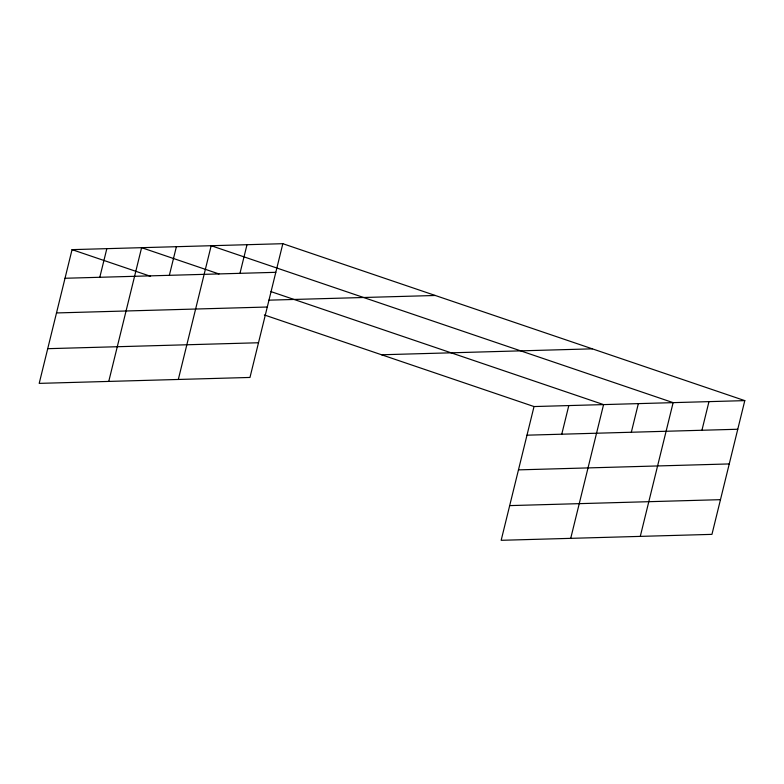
<?xml version="1.0" encoding="UTF-8"?>
<svg xmlns="http://www.w3.org/2000/svg" width="784" height="784" viewBox="0 0 784 784"><rect width="100%" height="100%" fill="white"/><g stroke="black" fill="none" stroke-linecap="round" stroke-linejoin="round"><path stroke-width="1.18" d="M282.838 243.697L72.05 249.635L39.2 383.376L249.978 377.447L282.838 243.697L744.8 400.624L711.95 534.365L501.162 540.303L534.022 406.553L744.8 400.624M99.803 277.281L106.83 248.655M108.76 381.416L141.61 247.675L218.991 273.959M169.354 275.321L176.39 246.695M178.321 379.466L211.17 245.715L673.133 402.643L640.283 536.383M239.973 273.332L246.999 244.706M561.765 434.199L568.802 405.573M570.723 538.343L603.572 404.603L270.96 291.609M631.326 432.249L638.352 403.623M701.935 430.259L708.971 401.633M65.023 278.261L275.801 272.322M268.873 300.164L435.287 295.48M56.497 312.943L267.285 307.014M47.716 348.684L258.504 342.755M381.573 354.77L592.351 348.841M526.985 435.179L737.773 429.25M518.469 469.871L729.247 463.932M509.688 505.611L720.467 499.673M72.05 249.635L150.587 276.311M264.335 314.952L534.022 406.553"/></g></svg>
